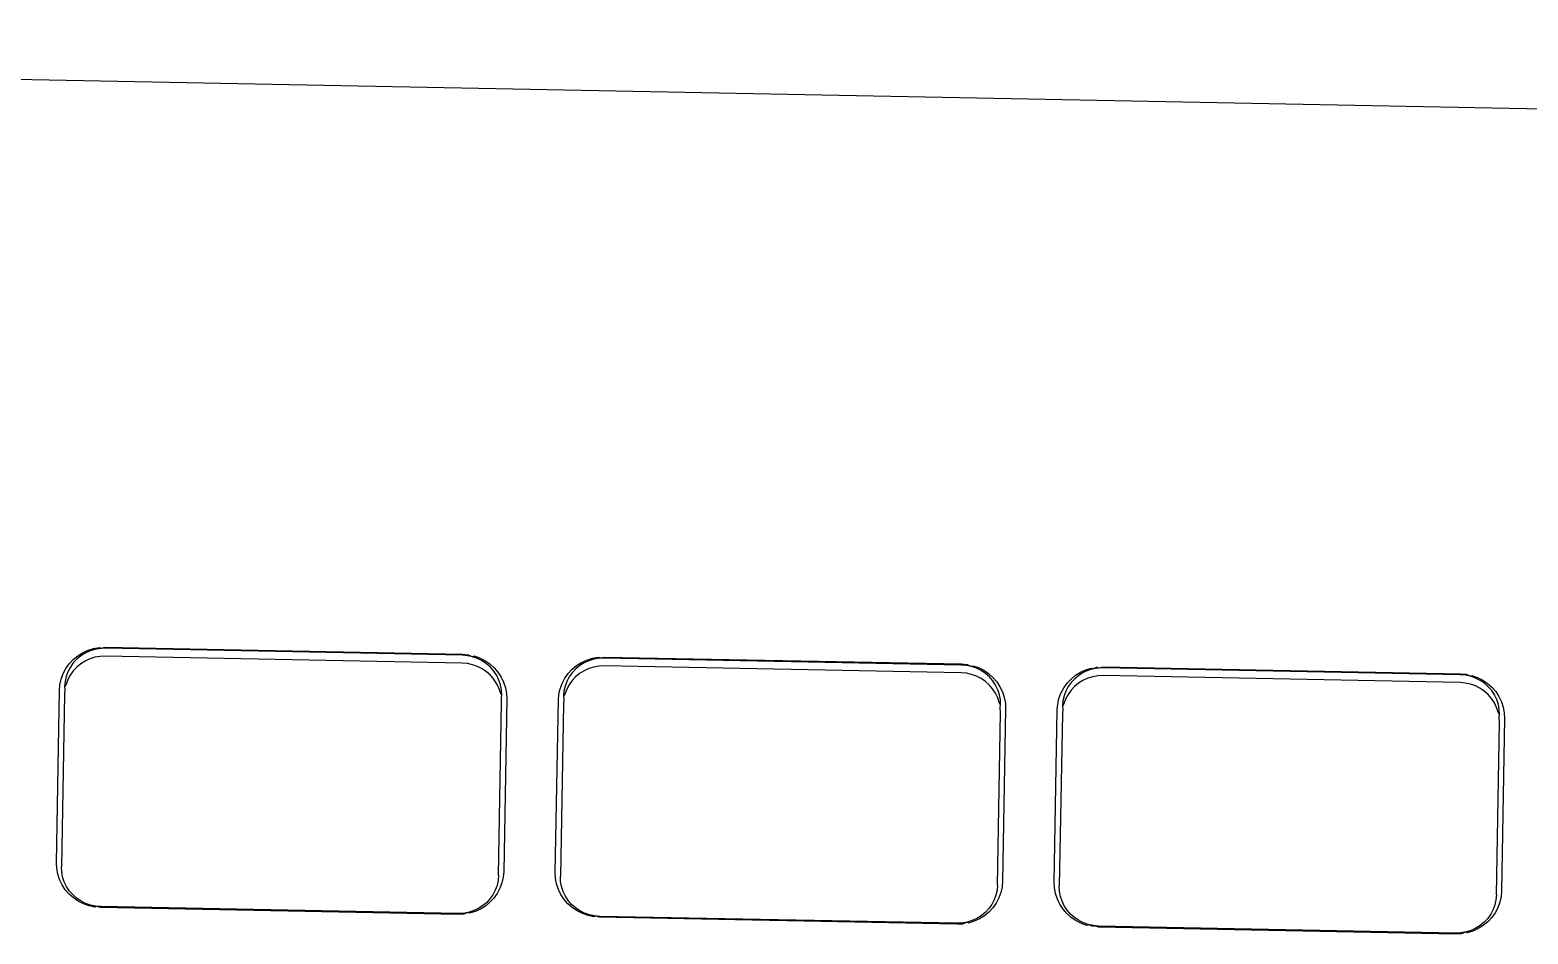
# Model space of a CAD drawing. Header units: millimetres. Extents: x -9564 to 100156, y -26854 to 24346.
# Drawn here: x 64259 to 64310.9, y -2968.1 to -2936.8 of the extents above; entities that cross this region are included whole.
import ezdxf

# ---------------------------------------------------------------- set-up
doc = ezdxf.new("R2010")
doc.units = ezdxf.units.MM
doc.header["$LTSCALE"] = 100
doc.layers.add('Muebles', color=112, linetype='Continuous')

msp = doc.modelspace()

# ---------------------------------------------------------------- linework, layer by layer
at = {"layer": 'Muebles'}
for p, q in [((64417.324, -2941.59), (64170.761, -2936.784)), ((64260.642, -2958.451), (64260.814, -2958.344)), ((64260.904, -2958.358), (64260.752, -2958.453)), ((64260.814, -2958.344), (64260.999, -2958.259)), ((64261.069, -2958.283), (64260.904, -2958.358)), ((64260.999, -2958.259), (64261.194, -2958.199)), ((64261.241, -2958.229), (64261.069, -2958.283)), ((64261.194, -2958.199), (64261.396, -2958.164)), ((64261.42, -2958.198), (64261.241, -2958.229)), ((64261.396, -2958.164), (64261.42, -2958.198)), ((64261.42, -2958.198), (64261.594, -2958.155)), ((64261.601, -2958.19), (64261.42, -2958.198)), ((64261.594, -2958.155), (64273.967, -2958.396)), ((64273.963, -2958.431), (64261.601, -2958.19)), ((64273.967, -2958.396), (64274.166, -2958.413)), ((64274.166, -2958.413), (64274.321, -2958.484)), ((64260.139, -2959.067), (64260.232, -2958.891)), ((64260.232, -2958.891), (64260.349, -2958.727)), ((64260.388, -2958.843), (64260.305, -2959)), ((64260.349, -2958.727), (64260.486, -2958.58)), ((64260.491, -2958.698), (64260.388, -2958.843)), ((64260.486, -2958.58), (64260.642, -2958.451)), ((64260.609, -2958.84), (64260.487, -2958.971)), ((64260.613, -2958.567), (64260.491, -2958.698)), ((64260.747, -2958.726), (64260.609, -2958.84)), ((64260.752, -2958.453), (64260.613, -2958.567)), ((64260.9, -2958.631), (64260.747, -2958.726)), ((64261.064, -2958.556), (64260.9, -2958.631)), ((64261.237, -2958.502), (64261.064, -2958.556)), ((64261.415, -2958.471), (64261.237, -2958.502)), ((64261.596, -2958.463), (64261.415, -2958.471)), ((64273.958, -2958.704), (64261.596, -2958.463)), ((64274.139, -2958.719), (64273.958, -2958.704)), ((64274.143, -2958.446), (64273.963, -2958.431)), ((64274.316, -2958.757), (64274.139, -2958.719)), ((64274.321, -2958.484), (64274.143, -2958.446)), ((64274.487, -2958.818), (64274.316, -2958.757)), ((64274.321, -2958.484), (64274.366, -2958.456)), ((64274.492, -2958.545), (64274.321, -2958.484)), ((64274.366, -2958.456), (64274.558, -2958.524)), ((64274.648, -2958.899), (64274.487, -2958.818)), ((64274.653, -2958.626), (64274.492, -2958.545)), ((64274.558, -2958.524), (64274.74, -2958.615)), ((64274.797, -2959), (64274.648, -2958.899)), ((64274.802, -2958.727), (64274.653, -2958.626)), ((64274.74, -2958.615), (64274.908, -2958.729)), ((64274.936, -2958.846), (64274.802, -2958.727)), ((64274.908, -2958.729), (64275.06, -2958.864)), ((64275.054, -2958.982), (64274.936, -2958.846)), ((64275.06, -2958.864), (64275.192, -2959.016)), ((64277.625, -2959.064), (64277.762, -2958.917)), ((64277.762, -2958.917), (64277.919, -2958.788)), ((64277.889, -2958.904), (64277.768, -2959.034)), ((64278.028, -2958.79), (64277.889, -2958.904)), ((64277.919, -2958.788), (64278.091, -2958.681)), ((64278.18, -2958.695), (64278.028, -2958.79)), ((64278.091, -2958.681), (64278.276, -2958.596)), ((64278.34, -2958.893), (64278.176, -2958.968)), ((64278.345, -2958.62), (64278.18, -2958.695)), ((64278.276, -2958.596), (64278.471, -2958.536)), ((64278.513, -2958.839), (64278.34, -2958.893)), ((64278.517, -2958.566), (64278.345, -2958.62)), ((64278.471, -2958.536), (64278.672, -2958.501)), ((64278.691, -2958.808), (64278.513, -2958.839)), ((64278.696, -2958.535), (64278.517, -2958.566)), ((64278.672, -2958.501), (64278.696, -2958.535)), ((64278.872, -2958.8), (64278.691, -2958.808)), ((64278.696, -2958.535), (64278.87, -2958.492)), ((64278.877, -2958.527), (64278.696, -2958.535)), ((64278.87, -2958.492), (64291.244, -2958.733)), ((64291.234, -2959.041), (64278.872, -2958.8)), ((64291.239, -2958.768), (64278.877, -2958.527)), ((64291.42, -2958.783), (64291.239, -2958.768)), ((64291.244, -2958.733), (64291.442, -2958.75)), ((64291.597, -2958.821), (64291.42, -2958.783)), ((64291.442, -2958.75), (64291.597, -2958.821)), ((64291.597, -2958.821), (64291.642, -2958.792)), ((64291.768, -2958.881), (64291.597, -2958.821)), ((64291.642, -2958.792), (64291.834, -2958.86)), ((64291.929, -2958.963), (64291.768, -2958.881)), ((64291.834, -2958.86), (64292.016, -2958.952)), ((64295.367, -2959.017), (64295.552, -2958.933)), ((64295.552, -2958.933), (64295.747, -2958.872)), ((64295.793, -2958.903), (64295.621, -2958.956)), ((64295.747, -2958.872), (64295.793, -2958.903)), ((64295.793, -2958.903), (64295.948, -2958.837)), ((64295.972, -2958.872), (64295.793, -2958.903)), ((64295.948, -2958.837), (64295.972, -2958.872)), ((64295.972, -2958.872), (64296.147, -2958.829)), ((64296.153, -2958.864), (64295.972, -2958.872)), ((64296.147, -2958.829), (64308.52, -2959.07)), ((64308.515, -2959.105), (64296.153, -2958.864)), ((64260.01, -2959.642), (64260.026, -2959.45)), ((64260.026, -2959.45), (64260.07, -2959.255)), ((64260.07, -2959.255), (64260.139, -2959.067)), ((64260.205, -2959.339), (64260.19, -2959.515)), ((64260.239, -2959.439), (64260.19, -2959.515)), ((64260.244, -2959.166), (64260.205, -2959.339)), ((64260.3, -2959.273), (64260.239, -2959.439)), ((64260.305, -2959), (64260.244, -2959.166)), ((64260.383, -2959.116), (64260.3, -2959.273)), ((64260.487, -2958.971), (64260.383, -2959.116)), ((64274.932, -2959.119), (64274.797, -2959)), ((64275.049, -2959.255), (64274.932, -2959.119)), ((64275.147, -2959.404), (64275.049, -2959.255)), ((64275.152, -2959.131), (64275.054, -2958.982)), ((64275.224, -2959.564), (64275.147, -2959.404)), ((64275.229, -2959.291), (64275.152, -2959.131)), ((64275.192, -2959.016), (64275.303, -2959.184)), ((64275.285, -2959.459), (64275.229, -2959.291)), ((64275.303, -2959.184), (64275.39, -2959.365)), ((64275.39, -2959.365), (64275.452, -2959.555)), ((64277.346, -2959.592), (64277.415, -2959.404)), ((64277.415, -2959.404), (64277.508, -2959.227)), ((64277.508, -2959.227), (64277.625, -2959.064)), ((64277.581, -2959.337), (64277.52, -2959.503)), ((64277.659, -2959.453), (64277.576, -2959.61)), ((64277.664, -2959.18), (64277.581, -2959.337)), ((64277.763, -2959.308), (64277.659, -2959.453)), ((64277.768, -2959.034), (64277.664, -2959.18)), ((64277.885, -2959.177), (64277.763, -2959.308)), ((64278.023, -2959.063), (64277.885, -2959.177)), ((64278.176, -2958.968), (64278.023, -2959.063)), ((64291.415, -2959.056), (64291.234, -2959.041)), ((64291.592, -2959.094), (64291.415, -2959.056)), ((64291.763, -2959.154), (64291.592, -2959.094)), ((64291.924, -2959.236), (64291.763, -2959.154)), ((64292.073, -2959.337), (64291.924, -2959.236)), ((64292.078, -2959.064), (64291.929, -2958.963)), ((64292.016, -2958.952), (64292.185, -2959.066)), ((64292.208, -2959.456), (64292.073, -2959.337)), ((64292.212, -2959.183), (64292.078, -2959.064)), ((64292.185, -2959.066), (64292.336, -2959.201)), ((64292.325, -2959.591), (64292.208, -2959.456)), ((64292.33, -2959.318), (64292.212, -2959.183)), ((64292.428, -2959.467), (64292.33, -2959.318)), ((64292.336, -2959.201), (64292.468, -2959.353)), ((64292.468, -2959.353), (64292.579, -2959.521)), ((64294.785, -2959.564), (64294.901, -2959.401)), ((64294.901, -2959.401), (64295.039, -2959.253)), ((64295.044, -2959.371), (64294.94, -2959.516)), ((64295.039, -2959.253), (64295.195, -2959.125)), ((64295.166, -2959.241), (64295.044, -2959.371)), ((64295.299, -2959.4), (64295.161, -2959.514)), ((64295.304, -2959.127), (64295.166, -2959.241)), ((64295.195, -2959.125), (64295.367, -2959.017)), ((64295.452, -2959.304), (64295.299, -2959.4)), ((64295.457, -2959.031), (64295.304, -2959.127)), ((64295.616, -2959.229), (64295.452, -2959.304)), ((64295.621, -2958.956), (64295.457, -2959.031)), ((64295.789, -2959.176), (64295.616, -2959.229)), ((64295.967, -2959.145), (64295.789, -2959.176)), ((64296.148, -2959.137), (64295.967, -2959.145)), ((64308.51, -2959.378), (64296.148, -2959.137)), ((64308.691, -2959.393), (64308.51, -2959.378)), ((64308.696, -2959.12), (64308.515, -2959.105)), ((64308.52, -2959.07), (64308.718, -2959.086)), ((64308.868, -2959.431), (64308.691, -2959.393)), ((64308.873, -2959.158), (64308.696, -2959.12)), ((64308.718, -2959.086), (64308.873, -2959.158)), ((64309.039, -2959.491), (64308.868, -2959.431)), ((64308.873, -2959.158), (64308.918, -2959.129)), ((64309.044, -2959.218), (64308.873, -2959.158)), ((64308.918, -2959.129), (64309.111, -2959.197)), ((64309.205, -2959.299), (64309.044, -2959.218)), ((64309.111, -2959.197), (64309.293, -2959.289)), ((64309.354, -2959.401), (64309.205, -2959.299)), ((64309.293, -2959.289), (64309.461, -2959.403)), ((64309.488, -2959.52), (64309.354, -2959.401)), ((64309.461, -2959.403), (64309.612, -2959.537)), ((64259.904, -2965.619), (64260.01, -2959.642)), ((64260.186, -2959.788), (64260.08, -2965.753)), ((64260.201, -2959.612), (64260.186, -2959.788)), ((64260.19, -2959.515), (64260.201, -2959.612)), ((64275.28, -2959.732), (64275.224, -2959.564)), ((64275.326, -2959.81), (64275.28, -2959.732)), ((64275.317, -2959.633), (64275.285, -2959.459)), ((64275.312, -2959.906), (64275.326, -2959.81)), ((64275.321, -2960.083), (64275.312, -2959.906)), ((64275.326, -2959.81), (64275.317, -2959.633)), ((64275.498, -2959.944), (64275.393, -2965.921)), ((64275.452, -2959.555), (64275.489, -2959.751)), ((64275.489, -2959.751), (64275.498, -2959.944)), ((64277.286, -2959.979), (64277.302, -2959.786)), ((64277.302, -2959.786), (64277.346, -2959.592)), ((64277.477, -2959.949), (64277.462, -2960.125)), ((64277.481, -2959.676), (64277.466, -2959.852)), ((64277.515, -2959.776), (64277.466, -2959.852)), ((64277.466, -2959.852), (64277.477, -2959.949)), ((64277.52, -2959.503), (64277.481, -2959.676)), ((64277.576, -2959.61), (64277.515, -2959.776)), ((64292.423, -2959.74), (64292.325, -2959.591)), ((64292.501, -2959.9), (64292.423, -2959.74)), ((64292.505, -2959.627), (64292.428, -2959.467)), ((64292.556, -2960.069), (64292.501, -2959.9)), ((64292.561, -2959.796), (64292.505, -2959.627)), ((64292.593, -2959.97), (64292.561, -2959.796)), ((64292.579, -2959.521), (64292.666, -2959.702)), ((64292.602, -2960.147), (64292.593, -2959.97)), ((64292.666, -2959.702), (64292.729, -2959.891)), ((64292.729, -2959.891), (64292.765, -2960.088)), ((64294.579, -2960.123), (64294.622, -2959.928)), ((64294.622, -2959.928), (64294.691, -2959.741)), ((64294.691, -2959.741), (64294.785, -2959.564)), ((64294.796, -2959.84), (64294.757, -2960.012)), ((64294.852, -2959.946), (64294.791, -2960.113)), ((64294.857, -2959.673), (64294.796, -2959.84)), ((64294.935, -2959.789), (64294.852, -2959.946)), ((64294.94, -2959.516), (64294.857, -2959.673)), ((64295.039, -2959.644), (64294.935, -2959.789)), ((64295.161, -2959.514), (64295.039, -2959.644)), ((64309.2, -2959.572), (64309.039, -2959.491)), ((64309.349, -2959.674), (64309.2, -2959.572)), ((64309.484, -2959.793), (64309.349, -2959.674)), ((64309.601, -2959.928), (64309.484, -2959.793)), ((64309.606, -2959.655), (64309.488, -2959.52)), ((64309.699, -2960.077), (64309.601, -2959.928)), ((64309.704, -2959.804), (64309.606, -2959.655)), ((64309.612, -2959.537), (64309.744, -2959.69)), ((64309.781, -2959.964), (64309.704, -2959.804)), ((64309.744, -2959.69), (64309.855, -2959.858)), ((64309.837, -2960.133), (64309.781, -2959.964)), ((64309.855, -2959.858), (64309.942, -2960.038)), ((64275.216, -2966.048), (64275.321, -2960.083)), ((64277.181, -2965.955), (64277.286, -2959.979)), ((64277.462, -2960.125), (64277.356, -2966.09)), ((64292.492, -2966.385), (64292.597, -2960.42)), ((64292.602, -2960.147), (64292.556, -2960.069)), ((64292.588, -2960.243), (64292.602, -2960.147)), ((64292.597, -2960.42), (64292.588, -2960.243)), ((64292.775, -2960.281), (64292.669, -2966.257)), ((64292.765, -2960.088), (64292.775, -2960.281)), ((64294.457, -2966.292), (64294.562, -2960.316)), ((64294.562, -2960.316), (64294.579, -2960.123)), ((64294.738, -2960.462), (64294.632, -2966.427)), ((64294.753, -2960.285), (64294.738, -2960.462)), ((64294.757, -2960.012), (64294.742, -2960.189)), ((64294.791, -2960.113), (64294.742, -2960.189)), ((64294.742, -2960.189), (64294.753, -2960.285)), ((64309.777, -2960.237), (64309.699, -2960.077)), ((64309.832, -2960.406), (64309.777, -2960.237)), ((64309.878, -2960.484), (64309.832, -2960.406)), ((64309.869, -2960.307), (64309.837, -2960.133)), ((64309.864, -2960.58), (64309.878, -2960.484)), ((64309.878, -2960.484), (64309.869, -2960.307)), ((64309.942, -2960.038), (64310.005, -2960.228)), ((64310.005, -2960.228), (64310.041, -2960.424)), ((64310.041, -2960.424), (64310.051, -2960.618)), ((64309.768, -2966.722), (64309.873, -2960.757)), ((64309.873, -2960.757), (64309.864, -2960.58)), ((64310.051, -2960.618), (64309.945, -2966.594)), ((64259.914, -2965.812), (64259.904, -2965.619)), ((64259.95, -2966.008), (64259.914, -2965.812)), ((64260.013, -2966.198), (64259.95, -2966.008)), ((64260.1, -2966.379), (64260.013, -2966.198)), ((64260.089, -2965.93), (64260.08, -2965.753)), ((64260.121, -2966.104), (64260.089, -2965.93)), ((64260.177, -2966.272), (64260.121, -2966.104)), ((64275.216, -2966.048), (64275.201, -2966.224)), ((64275.376, -2966.114), (64275.333, -2966.308)), ((64275.393, -2965.921), (64275.376, -2966.114)), ((64277.19, -2966.149), (64277.181, -2965.955)), ((64277.227, -2966.345), (64277.19, -2966.149)), ((64277.365, -2966.267), (64277.356, -2966.09)), ((64260.211, -2966.547), (64260.1, -2966.379)), ((64260.254, -2966.433), (64260.177, -2966.272)), ((64260.343, -2966.699), (64260.211, -2966.547)), ((64260.352, -2966.582), (64260.254, -2966.433)), ((64260.494, -2966.834), (64260.343, -2966.699)), ((64260.47, -2966.717), (64260.352, -2966.582)), ((64260.604, -2966.836), (64260.47, -2966.717)), ((64275.101, -2966.563), (64275.018, -2966.72)), ((64275.171, -2966.673), (64275.054, -2966.836)), ((64275.162, -2966.397), (64275.101, -2966.563)), ((64275.201, -2966.224), (64275.162, -2966.397)), ((64275.264, -2966.496), (64275.171, -2966.673)), ((64275.333, -2966.308), (64275.264, -2966.496)), ((64277.289, -2966.535), (64277.227, -2966.345)), ((64277.376, -2966.716), (64277.289, -2966.535)), ((64277.397, -2966.441), (64277.365, -2966.267)), ((64277.487, -2966.883), (64277.376, -2966.716)), ((64277.453, -2966.609), (64277.397, -2966.441)), ((64277.53, -2966.769), (64277.453, -2966.609)), ((64292.477, -2966.561), (64292.438, -2966.734)), ((64292.492, -2966.385), (64292.477, -2966.561)), ((64292.609, -2966.645), (64292.54, -2966.832)), ((64292.653, -2966.45), (64292.609, -2966.645)), ((64292.669, -2966.257), (64292.653, -2966.45)), ((64294.466, -2966.486), (64294.457, -2966.292)), ((64294.503, -2966.682), (64294.466, -2966.486)), ((64294.565, -2966.872), (64294.503, -2966.682)), ((64294.641, -2966.603), (64294.632, -2966.427)), ((64294.673, -2966.777), (64294.641, -2966.603)), ((64309.945, -2966.594), (64309.929, -2966.787)), ((64260.663, -2966.948), (64260.494, -2966.834)), ((64260.753, -2966.937), (64260.604, -2966.836)), ((64260.844, -2967.04), (64260.663, -2966.948)), ((64260.914, -2967.019), (64260.753, -2966.937)), ((64261.037, -2967.107), (64260.844, -2967.04)), ((64261.085, -2967.079), (64260.914, -2967.019)), ((64261.237, -2967.15), (64261.037, -2967.107)), ((64261.263, -2967.117), (64261.085, -2967.079)), ((64261.263, -2967.117), (64261.237, -2967.15)), ((64261.443, -2967.132), (64261.263, -2967.117)), ((64261.435, -2967.167), (64261.263, -2967.117)), ((64273.808, -2967.408), (64261.435, -2967.167)), ((64273.805, -2967.373), (64261.443, -2967.132)), ((64274.502, -2967.205), (64274.337, -2967.28)), ((64274.588, -2967.219), (64274.403, -2967.304)), ((64274.654, -2967.11), (64274.502, -2967.205)), ((64274.76, -2967.112), (64274.588, -2967.219)), ((64274.793, -2966.996), (64274.654, -2967.11)), ((64274.916, -2966.983), (64274.76, -2967.112)), ((64274.915, -2966.865), (64274.793, -2966.996)), ((64275.018, -2966.72), (64274.915, -2966.865)), ((64275.054, -2966.836), (64274.916, -2966.983)), ((64277.619, -2967.036), (64277.487, -2966.883)), ((64277.628, -2966.918), (64277.53, -2966.769)), ((64277.771, -2967.17), (64277.619, -2967.036)), ((64277.746, -2967.054), (64277.628, -2966.918)), ((64277.88, -2967.173), (64277.746, -2967.054)), ((64277.939, -2967.284), (64277.771, -2967.17)), ((64278.029, -2967.274), (64277.88, -2967.173)), ((64292.191, -2967.202), (64292.069, -2967.333)), ((64292.294, -2967.057), (64292.191, -2967.202)), ((64292.33, -2967.173), (64292.193, -2967.32)), ((64292.377, -2966.9), (64292.294, -2967.057)), ((64292.447, -2967.009), (64292.33, -2967.173)), ((64292.438, -2966.734), (64292.377, -2966.9)), ((64292.54, -2966.832), (64292.447, -2967.009)), ((64294.653, -2967.052), (64294.565, -2966.872)), ((64294.763, -2967.22), (64294.653, -2967.052)), ((64294.729, -2966.946), (64294.673, -2966.777)), ((64294.806, -2967.106), (64294.729, -2966.946)), ((64294.895, -2967.373), (64294.763, -2967.22)), ((64294.904, -2967.255), (64294.806, -2967.106)), ((64309.653, -2967.237), (64309.57, -2967.394)), ((64309.714, -2967.071), (64309.653, -2967.237)), ((64309.753, -2966.898), (64309.714, -2967.071)), ((64309.817, -2967.169), (64309.723, -2967.346)), ((64309.768, -2966.722), (64309.753, -2966.898)), ((64309.886, -2966.982), (64309.817, -2967.169)), ((64309.929, -2966.787), (64309.886, -2966.982)), ((64273.986, -2967.365), (64273.805, -2967.373)), ((64274.007, -2967.399), (64273.808, -2967.408)), ((64274.165, -2967.334), (64273.986, -2967.365)), ((64274.165, -2967.334), (64274.007, -2967.399)), ((64274.337, -2967.28), (64274.165, -2967.334)), ((64274.208, -2967.364), (64274.165, -2967.334)), ((64274.403, -2967.304), (64274.208, -2967.364)), ((64278.121, -2967.376), (64277.939, -2967.284)), ((64278.19, -2967.355), (64278.029, -2967.274)), ((64278.313, -2967.444), (64278.121, -2967.376)), ((64278.361, -2967.416), (64278.19, -2967.355)), ((64278.513, -2967.487), (64278.313, -2967.444)), ((64278.539, -2967.453), (64278.361, -2967.416)), ((64278.539, -2967.453), (64278.513, -2967.487)), ((64278.719, -2967.469), (64278.539, -2967.453)), ((64278.712, -2967.503), (64278.539, -2967.453)), ((64291.085, -2967.745), (64278.712, -2967.503)), ((64291.081, -2967.71), (64278.719, -2967.469)), ((64291.262, -2967.701), (64291.081, -2967.71)), ((64291.283, -2967.736), (64291.085, -2967.745)), ((64291.441, -2967.67), (64291.262, -2967.701)), ((64291.441, -2967.67), (64291.283, -2967.736)), ((64291.614, -2967.617), (64291.441, -2967.67)), ((64291.485, -2967.701), (64291.441, -2967.67)), ((64291.68, -2967.641), (64291.485, -2967.701)), ((64291.778, -2967.542), (64291.614, -2967.617)), ((64291.865, -2967.556), (64291.68, -2967.641)), ((64291.93, -2967.447), (64291.778, -2967.542)), ((64292.037, -2967.448), (64291.865, -2967.556)), ((64292.069, -2967.333), (64291.93, -2967.447)), ((64292.193, -2967.32), (64292.037, -2967.448)), ((64295.047, -2967.507), (64294.895, -2967.373)), ((64295.022, -2967.39), (64294.904, -2967.255)), ((64295.156, -2967.51), (64295.022, -2967.39)), ((64295.215, -2967.621), (64295.047, -2967.507)), ((64295.305, -2967.611), (64295.156, -2967.51)), ((64295.397, -2967.713), (64295.215, -2967.621)), ((64295.467, -2967.692), (64295.305, -2967.611)), ((64295.59, -2967.781), (64295.397, -2967.713)), ((64295.637, -2967.752), (64295.467, -2967.692)), ((64295.637, -2967.752), (64295.59, -2967.781)), ((64295.815, -2967.79), (64295.637, -2967.752)), ((64295.79, -2967.824), (64295.637, -2967.752)), ((64309.345, -2967.669), (64309.206, -2967.783)), ((64309.469, -2967.657), (64309.313, -2967.785)), ((64309.467, -2967.539), (64309.345, -2967.669)), ((64309.57, -2967.394), (64309.467, -2967.539)), ((64309.606, -2967.51), (64309.469, -2967.657)), ((64309.723, -2967.346), (64309.606, -2967.51)), ((64295.815, -2967.79), (64295.79, -2967.824)), ((64295.995, -2967.805), (64295.815, -2967.79)), ((64295.988, -2967.84), (64295.815, -2967.79)), ((64308.361, -2968.081), (64295.988, -2967.84)), ((64308.357, -2968.046), (64295.995, -2967.805)), ((64308.538, -2968.038), (64308.357, -2968.046)), ((64308.56, -2968.073), (64308.361, -2968.081)), ((64308.717, -2968.007), (64308.538, -2968.038)), ((64308.717, -2968.007), (64308.56, -2968.073)), ((64308.89, -2967.954), (64308.717, -2968.007)), ((64308.761, -2968.038), (64308.717, -2968.007)), ((64308.956, -2967.977), (64308.761, -2968.038)), ((64309.054, -2967.879), (64308.89, -2967.954)), ((64309.141, -2967.893), (64308.956, -2967.977)), ((64309.206, -2967.783), (64309.054, -2967.879)), ((64309.313, -2967.785), (64309.141, -2967.893))]:
    msp.add_line(p, q, dxfattribs=at)

doc.saveas('drawing.dxf')
